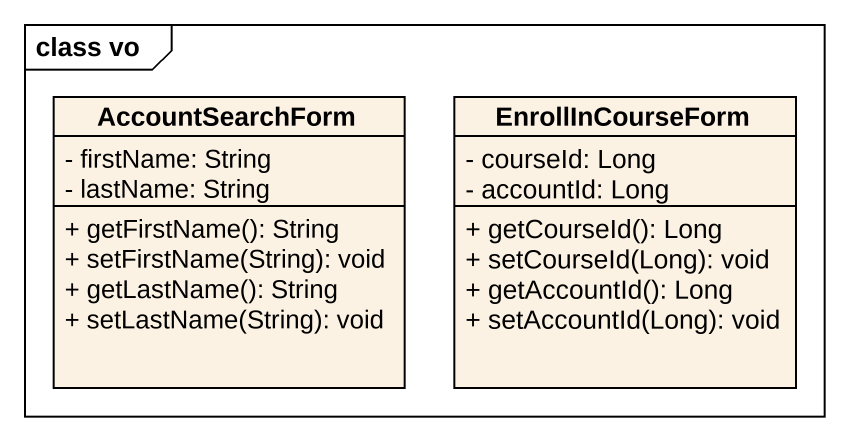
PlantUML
@startuml
mainframe class vo
hide circle
hide empty members
skinparam classAttributeIconSize 0
class AccountSearchForm {
  - firstName: String
  - lastName: String
  + getFirstName(): String
  + setFirstName(String): void
  + getLastName(): String
  + setLastName(String): void
}
class EnrollInCourseForm {
  - courseId: Long
  - accountId: Long
  + getCourseId(): Long
  + setCourseId(Long): void
  + getAccountId(): Long
  + setAccountId(Long): void
}
@enduml
